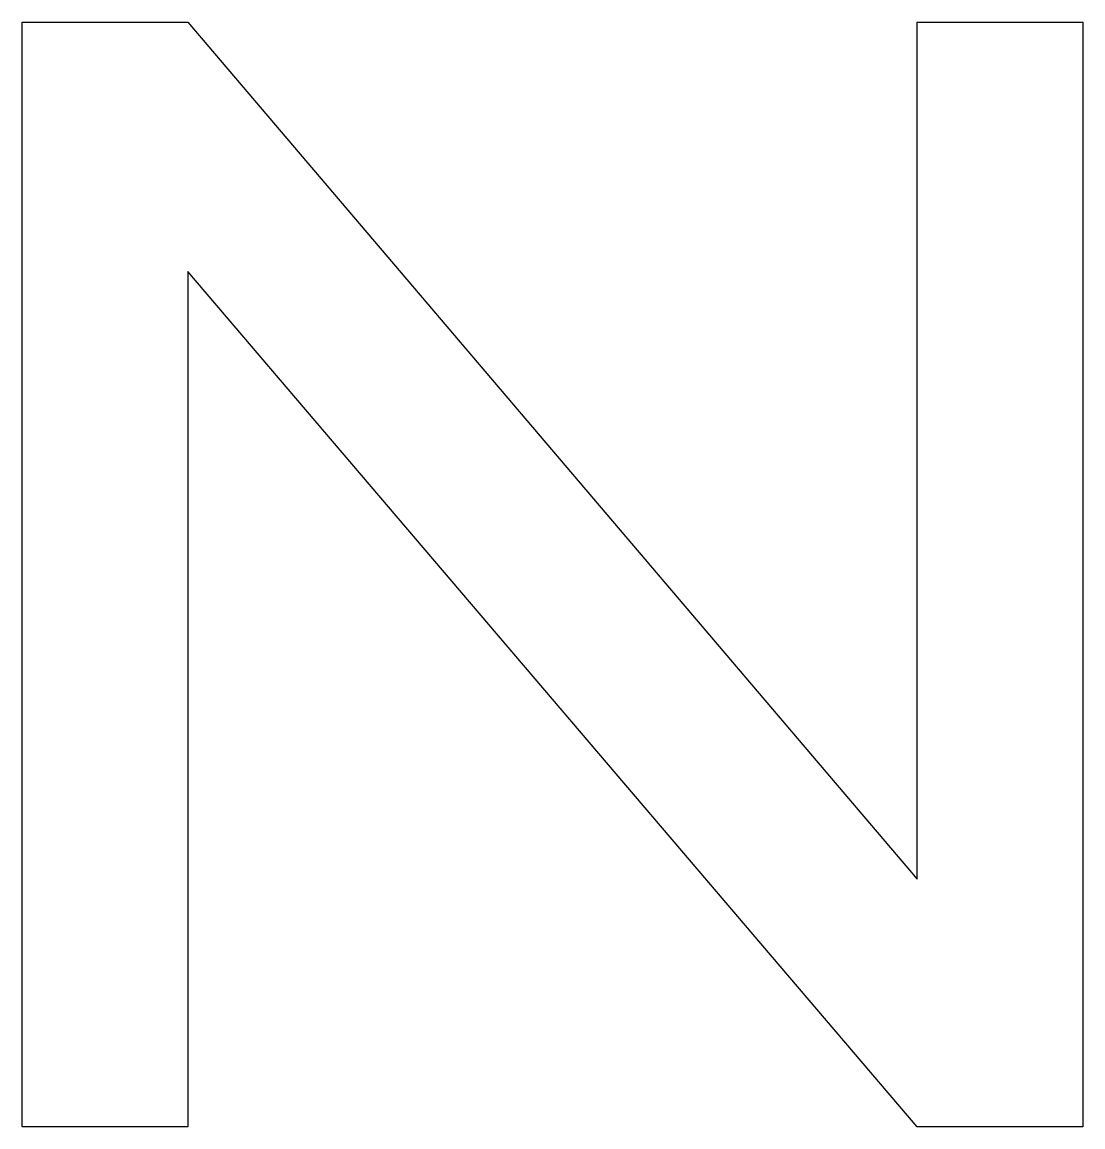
# Model space of a CAD drawing. Header units: metres. Extents: x 0 to 48, y 0 to 50.
import ezdxf

# ---------------------------------------------------------------- set-up
doc = ezdxf.new("R2010")
doc.units = ezdxf.units.M

msp = doc.modelspace()

# ---------------------------------------------------------------- linework, layer by layer
msp.add_lwpolyline([(48, 0), (40.5, 0), (7.5, 38.714), (7.5, 0), (0, 0), (0, 50), (7.5, 50), (40.5, 11.214), (40.5, 50), (48, 50), (48, 0)])

doc.saveas('drawing.dxf')
